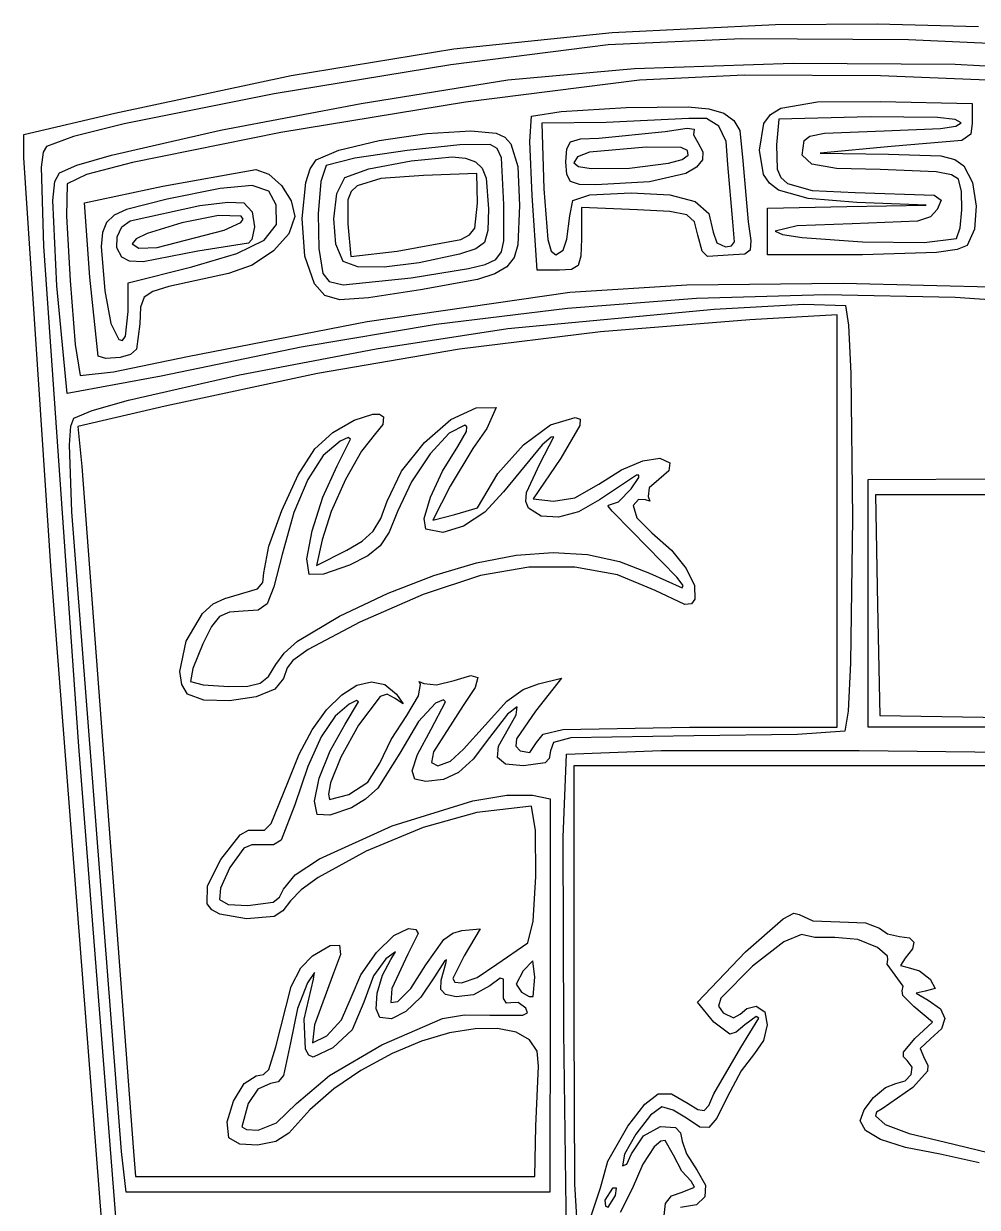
# Model space of a CAD drawing. Extents: x 5 to 81, y 4 to 104.
# Drawn here: x 4.9 to 48.3, y 50.1 to 104 of the extents above; entities that cross this region are included whole.
import ezdxf

# ---------------------------------------------------------------- set-up
doc = ezdxf.new("R2010")
doc.units = 0

msp = doc.modelspace()

# ---------------------------------------------------------------- linework, layer by layer
at = {"layer": 'Image'}
for p, q in [((24.45193, 102.857485), (31.661263, 103.613735)), ((31.661263, 103.613735), (39.097118, 103.975601)), ((39.097118, 103.975601), (43.739194, 104.010066)), ((43.739194, 104.010066), (48.34449, 103.887348)), ((31.483001, 103.040417), (24.317784, 102.137413)), ((37.57035, 103.32102), (31.483001, 103.040417)), ((45.157859, 103.274727), (37.57035, 103.32102)), ((52.791473, 102.938115), (45.157859, 103.274727)), ((17.043649, 101.649684), (24.45193, 102.857485)), ((24.317784, 102.137413), (16.27541, 100.813991)), ((26.914399, 101.449363), (32.677549, 101.96932)), ((32.677549, 101.96932), (39.90617, 102.215326)), ((39.90617, 102.215326), (47.280498, 102.169307)), ((47.280498, 102.169307), (53.480768, 101.813189)), ((9.010951, 99.933165), (17.043649, 101.649684)), ((20.234754, 100.381044), (26.914399, 101.449363)), ((32.911614, 101.443715), (24.982647, 100.439122)), ((37.669704, 101.666761), (32.911614, 101.443715)), ((43.880179, 101.634708), (37.669704, 101.666761)), ((50.372364, 101.374491), (43.880179, 101.634708)), ((16.27541, 100.813991), (9.441492, 99.447298)), ((13.827825, 99.15973), (20.234754, 100.381044)), ((24.982647, 100.439122), (16.578854, 99.060969)), ((39.34989, 100.162322), (41.017874, 100.454759)), ((41.017874, 100.454759), (43.879064, 100.468456)), ((43.879064, 100.468456), (48.062539, 100.368655)), ((48.062539, 100.368655), (48.063068, 99.486712)), ((4.865817, 98.961231), (9.010951, 99.933165)), ((27.909012, 98.648162), (27.991482, 99.799577)), ((27.991482, 99.799577), (29.347638, 100.004153)), ((29.347638, 100.004153), (32.304629, 100.192266)), ((32.304629, 100.192266), (35.131464, 100.225996)), ((35.131464, 100.225996), (36.072444, 100.127101)), ((36.072444, 100.127101), (36.750675, 99.927114)), ((36.750675, 99.927114), (37.205316, 99.608096)), ((38.571642, 99.468836), (38.868516, 99.873354)), ((38.868516, 99.873354), (39.34989, 100.162322)), ((43.406738, 99.76249), (39.261606, 99.6631)), ((46.483351, 99.742436), (43.406738, 99.76249)), ((47.280711, 99.647459), (46.483351, 99.742436)), ((9.441492, 99.447298), (7.129458, 98.865583)), ((31.389444, 99.512927), (28.456166, 99.486712)), ((28.456166, 99.486712), (28.553543, 96.488104)), ((35.162689, 99.694155), (31.389444, 99.512927)), ((34.072126, 99.104486), (35.085862, 99.256113)), ((35.085862, 99.256113), (35.398102, 99.209776)), ((35.967828, 99.694892), (35.162689, 99.694155)), ((35.398102, 99.209776), (35.370329, 98.951551)), ((36.52833, 99.349355), (35.967828, 99.694892)), ((36.850145, 98.650503), (36.52833, 99.349355)), ((37.205316, 99.608096), (37.475525, 99.152106)), ((38.379664, 98.251991), (38.571642, 99.468836)), ((39.261606, 99.6631), (39.149341, 98.493529)), ((44.053495, 99.133934), (46.615984, 99.231304)), ((46.615984, 99.231304), (47.310237, 99.345843)), ((47.55187, 99.497907), (47.280711, 99.647459)), ((47.310237, 99.345843), (47.55187, 99.497907)), ((48.063068, 99.486712), (47.999889, 98.977587)), ((4.865817, 97.897803), (4.865817, 98.961231)), ((7.129458, 98.865583), (5.901643, 98.414481)), ((8.860481, 98.026929), (13.827825, 99.15973)), ((16.578854, 99.060969), (9.825905, 97.694218)), ((19.219373, 98.255875), (21.054878, 98.684585)), ((21.054878, 98.684585), (23.217666, 99.006822)), ((23.217666, 99.006822), (25.235727, 99.133934)), ((25.235727, 99.133934), (26.388646, 99.017094)), ((26.388646, 99.017094), (26.775909, 98.834947)), ((26.775909, 98.834947), (27.057819, 98.538232)), ((28.014289, 96.183609), (27.909012, 98.648162)), ((29.774647, 98.632001), (30.223128, 98.764265)), ((30.223128, 98.764265), (31.059533, 98.796521)), ((31.059533, 98.796521), (34.072126, 99.104486)), ((35.370329, 98.951551), (35.566591, 98.593747)), ((36.939224, 97.591293), (36.850145, 98.650503)), ((37.475525, 99.152106), (37.619276, 97.757454)), ((40.315922, 98.017913), (40.4013, 98.692963)), ((40.4013, 98.692963), (40.669028, 98.893823)), ((40.669028, 98.893823), (41.33776, 99.030745)), ((41.33776, 99.030745), (44.053495, 99.133934)), ((47.586285, 98.693412), (44.368156, 98.40924)), ((47.999889, 98.977587), (47.586285, 98.693412)), ((5.748872, 98.163742), (5.666572, 97.481219)), ((5.901643, 98.414481), (5.748872, 98.163742)), ((18.18316, 97.809344), (19.219373, 98.255875)), ((22.32276, 98.233313), (19.946823, 97.878858)), ((24.726314, 98.487706), (22.32276, 98.233313)), ((26.114418, 98.509163), (24.726314, 98.487706)), ((26.433116, 98.327965), (26.114418, 98.509163)), ((26.622891, 97.900522), (26.433116, 98.327965)), ((27.057819, 98.538232), (27.367905, 97.50484)), ((29.560231, 97.722825), (29.593784, 98.313573)), ((29.593784, 98.313573), (29.774647, 98.632001)), ((30.635328, 98.153565), (30.0807, 97.949359)), ((33.214715, 98.393305), (30.635328, 98.153565)), ((34.811256, 98.364929), (33.214715, 98.393305)), ((35.101702, 98.235504), (34.811256, 98.364929)), ((35.126772, 98.014769), (35.101702, 98.235504)), ((35.566591, 98.593747), (35.797534, 98.17774)), ((35.797534, 98.17774), (35.775298, 97.802835)), ((38.563855, 97.136968), (38.379664, 98.251991)), ((39.149341, 98.493529), (39.176418, 97.384513)), ((44.368156, 98.40924), (41.130374, 98.119652)), ((41.130374, 98.119652), (44.24318, 98.06053)), ((6.117696, 79.09149), (4.865817, 97.897803)), ((6.499595, 97.224145), (7.281302, 97.569191)), ((7.281302, 97.569191), (8.860481, 98.026929)), ((9.825905, 97.694218), (7.732771, 97.135419)), ((17.912404, 97.404126), (18.18316, 97.809344)), ((19.946823, 97.878858), (18.641574, 97.557216)), ((20.583548, 97.400583), (22.509679, 97.770772)), ((22.509679, 97.770772), (24.373304, 97.943213)), ((24.373304, 97.943213), (24.992215, 97.891022)), ((24.992215, 97.891022), (25.438348, 97.724244)), ((25.438348, 97.724244), (25.738572, 97.426143)), ((26.738012, 95.769435), (26.622891, 97.900522)), ((29.593304, 97.138472), (29.560231, 97.722825)), ((29.560231, 97.722825), (29.560231, 97.722825)), ((30.0807, 97.949359), (29.913008, 97.666225)), ((29.913008, 97.666225), (30.129637, 97.505723)), ((32.452237, 97.436011), (34.236011, 97.655248)), ((34.236011, 97.655248), (34.850946, 97.821346)), ((34.850946, 97.821346), (35.126772, 98.014769)), ((35.126772, 98.014769), (35.126772, 98.014769)), ((35.775298, 97.802835), (35.510544, 97.473459)), ((37.155481, 94.988801), (36.939224, 97.591293)), ((37.619276, 97.757454), (37.854183, 94.988801)), ((40.752666, 97.615199), (40.315922, 98.017913)), ((41.87956, 97.420638), (40.752666, 97.615199)), ((44.24318, 98.06053), (46.631713, 97.985163)), ((46.631713, 97.985163), (47.270238, 97.817576)), ((47.270238, 97.817576), (47.682759, 97.541586)), ((5.666572, 97.481219), (5.763735, 93.875791)), ((6.287496, 96.825322), (6.499595, 97.224145)), ((7.732771, 97.135419), (6.849475, 96.72383)), ((11.200407, 96.609866), (15.442559, 97.370048)), ((15.442559, 97.370048), (16.032449, 97.161531)), ((16.032449, 97.161531), (16.606241, 96.635366)), ((17.714958, 96.778993), (17.912404, 97.404126)), ((18.641574, 97.557216), (18.400146, 96.816443)), ((19.485414, 97.000121), (20.583548, 97.400583)), ((23.077823, 97.094211), (21.134393, 96.951881)), ((25.50329, 97.193659), (23.077823, 97.094211)), ((25.539548, 95.842266), (25.50329, 97.193659)), ((25.738572, 97.426143), (25.919753, 96.979986)), ((27.367905, 97.50484), (27.443565, 95.724406)), ((29.761914, 96.821224), (29.593304, 97.138472)), ((30.129637, 97.505723), (30.702289, 97.419016)), ((30.702289, 97.419016), (32.452237, 97.436011)), ((35.013931, 97.194039), (33.367772, 96.802784)), ((35.510544, 97.473459), (35.013931, 97.194039)), ((38.828641, 96.740357), (38.563855, 97.136968)), ((39.176418, 97.384513), (39.345925, 97.008583)), ((43.864633, 97.370048), (41.87956, 97.420638)), ((46.422184, 97.262752), (43.864633, 97.370048)), ((47.110976, 97.125376), (46.422184, 97.262752)), ((47.429858, 96.929288), (47.110976, 97.125376)), ((47.682759, 97.541586), (48.077256, 96.777805)), ((6.198195, 95.961068), (6.287496, 96.825322)), ((6.849475, 96.72383), (6.823505, 95.249644)), ((7.630381, 95.849684), (11.200407, 96.609866)), ((13.817141, 96.505386), (11.392688, 96.013578)), ((15.2752, 96.635258), (13.817141, 96.505386)), ((16.036354, 96.389068), (15.2752, 96.635258)), ((16.606241, 96.635366), (17.040807, 95.94063)), ((17.54322, 95.136616), (17.714958, 96.778993)), ((18.400146, 96.816443), (18.281144, 95.354929)), ((19.123713, 96.270446), (19.485414, 97.000121)), ((20.05893, 96.63133), (19.777256, 96.359882)), ((21.134393, 96.951881), (20.05893, 96.63133)), ((25.919753, 96.979986), (26.032456, 95.576563)), ((28.553543, 96.488104), (28.732984, 94.178251)), ((30.170151, 96.690194), (29.761914, 96.821224)), ((30.922101, 96.664493), (30.170151, 96.690194)), ((33.367772, 96.802784), (30.922101, 96.664493)), ((39.239263, 96.434469), (38.828641, 96.740357)), ((39.345925, 97.008583), (39.651904, 96.732004)), ((39.651904, 96.732004), (40.77075, 96.417794)), ((47.568289, 96.36747), (47.429858, 96.929288)), ((48.077256, 96.777805), (48.242804, 95.707002)), ((6.368714, 92.078388), (6.198195, 95.961068)), ((11.392688, 96.013578), (9.543323, 95.548105)), ((16.370097, 95.752692), (16.036354, 96.389068)), ((18.987247, 95.127612), (19.123713, 96.270446)), ((19.629257, 95.990673), (19.623201, 94.888025)), ((19.777256, 96.359882), (19.629257, 95.990673)), ((28.253263, 92.783942), (28.014289, 96.183609)), ((29.736618, 95.253384), (29.86891, 95.958938)), ((29.86891, 95.958938), (30.654692, 96.210165)), ((30.654692, 96.210165), (32.533639, 96.311716)), ((32.533639, 96.311716), (34.292749, 96.220289)), ((34.292749, 96.220289), (35.444006, 95.91882)), ((40.59014, 96.045221), (39.239263, 96.434469)), ((42.80074, 95.869948), (40.59014, 96.045221)), ((40.77075, 96.417794), (42.727908, 96.323675)), ((42.727908, 96.323675), (46.326267, 96.202301)), ((46.326267, 96.202301), (46.64102, 95.98019)), ((46.64102, 95.98019), (46.462071, 95.547365)), ((47.592891, 95.527073), (47.568289, 96.36747)), ((7.877896, 92.464733), (7.630381, 95.849684)), ((9.543323, 95.548105), (8.987953, 95.294921)), ((9.716504, 95.028113), (12.893481, 95.723339)), ((12.893481, 95.723339), (14.166639, 95.875822)), ((14.166639, 95.875822), (14.886752, 95.844112)), ((14.886752, 95.844112), (15.269157, 95.449052)), ((15.269157, 95.449052), (15.371357, 94.761851)), ((16.379052, 94.860617), (16.370097, 95.752692)), ((17.040807, 95.94063), (17.213024, 95.226402)), ((25.412673, 94.696087), (25.539548, 95.842266)), ((26.032456, 95.576563), (26.00833, 94.596661)), ((26.72948, 94.115548), (26.738012, 95.769435)), ((27.443565, 95.724406), (27.368182, 93.932369)), ((32.821042, 95.533422), (30.265787, 95.637071)), ((30.265787, 95.637071), (30.265787, 94.210507)), ((34.29254, 95.456104), (32.821042, 95.533422)), ((35.072391, 95.30751), (34.29254, 95.456104)), ((35.444006, 95.91882), (36.07242, 95.366528)), ((38.73244, 95.606161), (42.348406, 95.678705)), ((38.73244, 94.547829), (38.73244, 95.606161)), ((42.348406, 95.678705), (45.964372, 95.751248)), ((45.964372, 95.751248), (42.80074, 95.869948)), ((46.462071, 95.547365), (46.160706, 95.209749)), ((47.513663, 94.711273), (47.592891, 95.527073)), ((48.242804, 95.707002), (48.166175, 94.646302)), ((6.823505, 95.249644), (6.977395, 92.316565)), ((8.634064, 94.962328), (8.44811, 94.500992)), ((8.987953, 95.294921), (8.634064, 94.962328)), ((9.335854, 94.761536), (9.716504, 95.028113)), ((12.062959, 94.943951), (10.49659, 94.452033)), ((13.739857, 95.271328), (12.062959, 94.943951)), ((14.763332, 95.241178), (13.739857, 95.271328)), ((13.992041, 94.601057), (14.751917, 94.950039)), ((14.751917, 94.950039), (14.856101, 95.106921)), ((14.856101, 95.106921), (14.763332, 95.241178)), ((17.213024, 95.226402), (16.945959, 94.442042)), ((17.674404, 93.417488), (17.54322, 95.136616)), ((18.281144, 95.354929), (18.303334, 93.764356)), ((19.082982, 93.965742), (18.987247, 95.127612)), ((19.623201, 94.888025), (19.764379, 93.407631)), ((29.604327, 94.195052), (29.736618, 95.253384)), ((35.410939, 94.981377), (35.072391, 95.30751)), ((35.558529, 94.37144), (35.410939, 94.981377)), ((36.07242, 95.366528), (36.263, 94.522631)), ((37.2395, 94.070009), (37.155481, 94.988801)), ((37.854183, 94.988801), (37.985472, 94.142242)), ((42.600578, 94.900606), (40.089292, 94.803919)), ((45.561708, 95.013711), (42.600578, 94.900606)), ((46.160706, 95.209749), (45.561708, 95.013711)), ((8.44811, 94.500992), (8.396545, 93.861577)), ((9.124895, 94.308326), (9.335854, 94.761536)), ((10.49659, 94.452033), (9.993588, 94.204679)), ((10.949965, 93.823792), (13.992041, 94.601057)), ((13.992041, 94.601057), (13.992041, 94.601057)), ((15.371357, 94.761851), (15.262122, 94.184453)), ((15.819855, 94.151369), (16.379052, 94.860617)), ((16.945959, 94.442042), (16.248987, 93.659803)), ((24.778698, 94.187814), (25.174551, 94.395868)), ((25.174551, 94.395868), (25.412673, 94.696087)), ((26.00833, 94.596661), (25.857876, 94.048667)), ((35.763937, 93.649901), (35.558529, 94.37144)), ((36.263, 94.522631), (36.42498, 94.035885)), ((38.732485, 93.489497), (38.73244, 94.547829)), ((40.089292, 94.803919), (39.085219, 94.562096)), ((39.085219, 94.562096), (39.423369, 94.40624)), ((39.423369, 94.40624), (40.318298, 94.268095)), ((47.340603, 94.223247), (47.513663, 94.711273)), ((48.166175, 94.646302), (47.834138, 93.91283)), ((5.763735, 93.875791), (7.357564, 71.088148)), ((8.396545, 93.861577), (8.562404, 91.851176)), ((9.114197, 93.800957), (9.124895, 94.308326)), ((9.33433, 93.371905), (9.114197, 93.800957)), ((9.993588, 94.204679), (9.8047, 93.988558)), ((9.8047, 93.988558), (10.10332, 93.783022)), ((10.10332, 93.783022), (10.949965, 93.823792)), ((15.100456, 94.016131), (12.794046, 93.643432)), ((14.57545, 93.539186), (15.819855, 94.151369)), ((15.262122, 94.184453), (15.100456, 94.016131)), ((19.417882, 93.178959), (19.082982, 93.965742)), ((21.872985, 93.646192), (24.778698, 94.187814)), ((24.778698, 94.187814), (24.778698, 94.187814)), ((25.857876, 94.048667), (25.463983, 93.750549)), ((26.622796, 93.619864), (26.72948, 94.115548)), ((27.368182, 93.932369), (27.196515, 93.354408)), ((28.732984, 94.178251), (28.890931, 93.654073)), ((29.439629, 93.696754), (29.604327, 94.195052)), ((29.604327, 94.195052), (29.604327, 94.195052)), ((30.265787, 94.210507), (30.240831, 93.425043)), ((36.42498, 94.035885), (36.832205, 93.842274)), ((36.832205, 93.842274), (37.103494, 93.891846)), ((37.103494, 93.891846), (37.2395, 94.070009)), ((37.985472, 94.142242), (37.956221, 93.694889)), ((40.318298, 94.268095), (43.061377, 94.074373)), ((43.061377, 94.074373), (45.880223, 94.039801)), ((45.880223, 94.039801), (47.340603, 94.223247)), ((47.340603, 94.223247), (47.340603, 94.223247)), ((47.834138, 93.91283), (47.378902, 93.727138)), ((9.687536, 93.191354), (9.33433, 93.371905)), ((9.33433, 93.371905), (9.33433, 93.371905)), ((12.794046, 93.643432), (10.307037, 93.17055)), ((12.528783, 92.938308), (14.57545, 93.539186)), ((16.248987, 93.659803), (15.278441, 93.013604)), ((18.114969, 92.156883), (17.674404, 93.417488)), ((18.303334, 93.764356), (18.485486, 92.636406)), ((19.764379, 93.407631), (21.872985, 93.646192)), ((24.709541, 93.520275), (22.873631, 93.116042)), ((25.463983, 93.750549), (24.709541, 93.520275)), ((25.884528, 93.039337), (26.362483, 93.277905)), ((26.362483, 93.277905), (26.622796, 93.619864)), ((27.196515, 93.354408), (26.866696, 92.929952)), ((28.890931, 93.654073), (29.105575, 93.489497)), ((29.105575, 93.489497), (29.439629, 93.696754)), ((30.240831, 93.425043), (30.115383, 92.997169)), ((36.001883, 93.401303), (35.763937, 93.649901)), ((37.191395, 93.489497), (36.001883, 93.401303)), ((37.710254, 93.519666), (37.191395, 93.489497)), ((37.956221, 93.694889), (37.710254, 93.519666)), ((43.071644, 93.489497), (38.732485, 93.489497)), ((46.435828, 93.5949), (43.071644, 93.489497)), ((47.378902, 93.727138), (46.435828, 93.5949)), ((9.628311, 92.210731), (12.528783, 92.938308)), ((10.307037, 93.17055), (9.687536, 93.191354)), ((15.278441, 93.013604), (14.190655, 92.637363)), ((20.083357, 92.936068), (19.417882, 93.178959)), ((19.417882, 93.178959), (19.417882, 93.178959)), ((21.283421, 92.918201), (20.083357, 92.936068)), ((22.873631, 93.116042), (21.283421, 92.918201)), ((22.504683, 92.440618), (25.124918, 92.853824)), ((25.124918, 92.853824), (25.884528, 93.039337)), ((26.866696, 92.929952), (26.327098, 92.615101)), ((29.259525, 92.783942), (28.253263, 92.783942)), ((29.813571, 92.819322), (29.259525, 92.783942)), ((30.115383, 92.997169), (29.813571, 92.819322)), ((6.977395, 92.316565), (7.212778, 89.402214)), ((8.251079, 88.862508), (7.877896, 92.464733)), ((9.628311, 90.909607), (9.628311, 92.210731)), ((14.190655, 92.637363), (11.480392, 92.043251)), ((18.485486, 92.636406), (18.779538, 92.263022)), ((18.779538, 92.263022), (19.417344, 92.112265)), ((19.417344, 92.112265), (22.504683, 92.440618)), ((22.504683, 92.440618), (22.504683, 92.440618)), ((25.526095, 92.365954), (22.933372, 91.889172)), ((26.327098, 92.615101), (25.526095, 92.365954)), ((35.07224, 92.121029), (42.187224, 92.196512)), ((42.187224, 92.196512), (49.515091, 92.016702)), ((6.840357, 87.168652), (6.368714, 92.078388)), ((8.562404, 91.851176), (8.839577, 90.359294)), ((10.75076, 91.819846), (10.354111, 91.548062)), ((11.480392, 92.043251), (10.75076, 91.819846)), ((18.573508, 91.63454), (18.114969, 92.156883)), ((18.114969, 92.156883), (18.114969, 92.156883)), ((19.256457, 91.430973), (18.573508, 91.63454)), ((20.501799, 90.442725), (29.736618, 91.778937)), ((22.933372, 91.889172), (20.573263, 91.523433)), ((29.736618, 91.778937), (35.07224, 92.121029)), ((41.374185, 91.656148), (35.512767, 91.492915)), ((47.286226, 91.538615), (41.374185, 91.656148)), ((10.189873, 91.098566), (10.157477, 90.342029)), ((10.354111, 91.548062), (10.189873, 91.098566)), ((20.573263, 91.523433), (19.256457, 91.430973)), ((35.512767, 91.492915), (29.629699, 91.045158)), ((36.309678, 91.012092), (40.39502, 91.23055)), ((40.39502, 91.23055), (42.286467, 91.180217)), ((42.286467, 91.180217), (42.433216, 90.278985)), ((53.321164, 91.144077), (47.286226, 91.538615)), ((9.498638, 89.777112), (9.628311, 90.909607)), ((9.628311, 90.909607), (9.628311, 90.909607)), ((29.629699, 91.045158), (23.652708, 90.309116)), ((26.914399, 90.133559), (36.309678, 91.012092)), ((41.907434, 90.754257), (37.938691, 90.516838)), ((41.907434, 81.362168), (41.907434, 90.754257)), ((8.839577, 90.359294), (9.193691, 89.630807)), ((10.157477, 90.342029), (10.000322, 89.195011)), ((12.332174, 88.856568), (20.501799, 90.442725)), ((23.652708, 90.309116), (17.509522, 89.28103)), ((20.919435, 89.199627), (26.914399, 90.133559)), ((37.938691, 90.516838), (31.128849, 89.983008)), ((42.433216, 90.278985), (42.536445, 88.073574)), ((9.193691, 89.630807), (9.360192, 89.587648)), ((9.360192, 89.587648), (9.498638, 89.777112)), ((31.128849, 89.983008), (24.714368, 89.194136)), ((7.212778, 89.402214), (7.431285, 87.984217)), ((9.730263, 88.951368), (9.267112, 88.81544)), ((10.000322, 89.195011), (9.730263, 88.951368)), ((17.509522, 89.28103), (11.127866, 87.957139)), ((14.692929, 88.014251), (20.919435, 89.199627)), ((24.714368, 89.194136), (18.253506, 88.085107)), ((8.601379, 88.759057), (8.251079, 88.862508)), ((8.251079, 88.862508), (8.251079, 88.862508)), ((9.267112, 88.81544), (8.601379, 88.759057)), ((8.951949, 88.159443), (12.332174, 88.856568)), ((11.127866, 87.957139), (6.840357, 87.168652)), ((7.431285, 87.984217), (8.951949, 88.159443)), ((9.635713, 86.867016), (14.692929, 88.014251)), ((18.253506, 88.085107), (11.304523, 86.590805)), ((42.536445, 88.073574), (42.614115, 81.489097)), ((7.983349, 86.398196), (9.635713, 86.867016)), ((7.14862, 86.047506), (7.983349, 86.398196)), ((11.304523, 86.590805), (7.336299, 85.667098)), ((24.320664, 85.982389), (25.467776, 86.513504)), ((25.467776, 86.513504), (26.385234, 86.538227)), ((26.385234, 86.538227), (25.950052, 85.569386)), ((7.008004, 85.675564), (7.14862, 86.047506)), ((18.949392, 85.389963), (19.911354, 85.959114)), ((19.911354, 85.959114), (20.763623, 86.234278)), ((20.763623, 86.234278), (21.071148, 86.225558)), ((21.223234, 85.759269), (20.88578, 85.349556)), ((21.071148, 86.225558), (21.258281, 86.100076)), ((21.258281, 86.100076), (21.223234, 85.759269)), ((23.117223, 84.942918), (24.320664, 85.982389)), ((24.949835, 85.728396), (24.245185, 85.360277)), ((25.050178, 85.652578), (24.949835, 85.728396)), ((27.628643, 84.836506), (28.857859, 85.741358)), ((28.857859, 85.741358), (29.977347, 86.079854)), ((30.199608, 85.707845), (29.321326, 84.229092)), ((29.977347, 86.079854), (30.214096, 85.998485)), ((30.214096, 85.998485), (30.199608, 85.707845)), ((6.947098, 84.837376), (7.008004, 85.675564)), ((7.336299, 85.667098), (7.521484, 83.845666)), ((18.125656, 84.642201), (18.949392, 85.389963)), ((19.647172, 85.165914), (19.285275, 84.999072)), ((19.751719, 85.089577), (19.647172, 85.165914)), ((20.88578, 85.349556), (20.246646, 84.547698)), ((24.245185, 85.360277), (23.373743, 84.418635)), ((24.64213, 84.758258), (25.02592, 85.445369)), ((25.02592, 85.445369), (25.050178, 85.652578)), ((25.950052, 85.569386), (25.321479, 84.670064)), ((28.365377, 83.965136), (29.005715, 85.190534)), ((28.885139, 85.17644), (28.482656, 84.83268)), ((29.005715, 85.190534), (28.885139, 85.17644)), ((7.064787, 81.781146), (6.947098, 84.837376)), ((17.372488, 83.458339), (18.125656, 84.642201)), ((19.285275, 84.999072), (18.508179, 84.344689)), ((19.148261, 83.875061), (19.751719, 85.089577)), ((22.077553, 83.626277), (23.117223, 84.942918)), ((23.941995, 83.625822), (24.64213, 84.758258)), ((25.321479, 84.670064), (24.285361, 82.948449)), ((26.461816, 83.524543), (27.628643, 84.836506)), ((28.482656, 84.83268), (26.712477, 82.688798)), ((18.508179, 84.344689), (17.802747, 83.257709)), ((20.246646, 84.547698), (19.521215, 83.257122)), ((23.373743, 84.418635), (22.525226, 83.147541)), ((29.321326, 84.229092), (28.071801, 82.377011)), ((32.082566, 83.690898), (33.05802, 84.101346)), ((33.05802, 84.101346), (33.841282, 84.22189)), ((33.841282, 84.22189), (34.294119, 84.010795)), ((7.521484, 83.845666), (9.874322, 52.655521)), ((18.49062, 82.440458), (19.148261, 83.875061)), ((21.421751, 82.263653), (22.077553, 83.626277)), ((23.397472, 82.447231), (23.941995, 83.625822)), ((27.76287, 82.653228), (28.365377, 83.965136)), ((31.053157, 83.032282), (32.082566, 83.690898)), ((34.239791, 83.639931), (33.793559, 83.258956)), ((34.294119, 84.010795), (34.239791, 83.639931)), ((16.617044, 81.839317), (17.372488, 83.458339)), ((17.802747, 83.257709), (17.1754, 81.750629)), ((19.521215, 83.257122), (18.871089, 81.800562)), ((22.525226, 83.147541), (21.889351, 81.791068)), ((25.529499, 81.964714), (26.461816, 83.524543)), ((29.964384, 82.420537), (31.053157, 83.032282)), ((32.773029, 83.452209), (31.083073, 82.324965)), ((32.530914, 82.824206), (32.873471, 83.350714)), ((32.881126, 83.45545), (32.773029, 83.452209)), ((32.873471, 83.350714), (32.881126, 83.45545)), ((33.793559, 83.258956), (33.352032, 82.870364)), ((43.318542, 83.245965), (60.785333, 83.340654)), ((43.318542, 77.608021), (43.318542, 83.245965)), ((24.285361, 82.948449), (23.501818, 81.403221)), ((26.712477, 82.688798), (25.873839, 81.762049)), ((27.728004, 82.245247), (27.76287, 82.653228)), ((31.948708, 82.234108), (32.530914, 82.824206)), ((33.352032, 82.870364), (33.309018, 82.481193)), ((33.309018, 82.481193), (33.374349, 82.269167)), ((60.882041, 82.5534), (43.651948, 82.5534)), ((43.651948, 82.5534), (43.749828, 77.526323)), ((18.001663, 80.915714), (18.49062, 82.440458)), ((21.136699, 81.481375), (21.421751, 82.263653)), ((23.109035, 81.481175), (23.397472, 82.447231)), ((24.501831, 81.654207), (25.529499, 81.964714)), ((27.85759, 81.950439), (27.728004, 82.245247)), ((28.43377, 81.583404), (27.85759, 81.950439)), ((28.071801, 82.377011), (28.986028, 82.266)), ((28.986028, 82.266), (29.964384, 82.420537)), ((31.083073, 82.324965), (30.138724, 81.781374)), ((31.475469, 82.041678), (31.500506, 82.08434)), ((31.668084, 81.804436), (31.475469, 82.041678)), ((31.500506, 82.08434), (31.948708, 82.234108)), ((32.863626, 82.340575), (32.624261, 82.067512)), ((32.624261, 82.067512), (32.790006, 81.505321)), ((33.179475, 82.320477), (32.863626, 82.340575)), ((33.374349, 82.269167), (33.179475, 82.320477)), ((9.315179, 52.655521), (7.064787, 81.781146)), ((16.03497, 80.211518), (16.617044, 81.839317)), ((17.1754, 81.750629), (16.632555, 79.835942)), ((18.871089, 81.800562), (18.457869, 80.500752)), ((20.780788, 80.903873), (21.136699, 81.481375)), ((21.889351, 81.791068), (21.512622, 80.85699)), ((23.177156, 80.986347), (23.109035, 81.481175)), ((23.501818, 81.403221), (24.501831, 81.654207)), ((25.873839, 81.762049), (24.901729, 81.119625)), ((29.224885, 81.530618), (28.43377, 81.583404)), ((30.138724, 81.781374), (29.224885, 81.530618)), ((32.566373, 80.901463), (31.668084, 81.804436)), ((32.790006, 81.505321), (33.466887, 80.825996)), ((42.614115, 81.489097), (42.52302, 74.904553)), ((17.767335, 79.634265), (18.001663, 80.915714)), ((20.286356, 80.449002), (20.780788, 80.903873)), ((21.512622, 80.85699), (21.103253, 80.227906)), ((23.951163, 80.836175), (23.177156, 80.986347)), ((24.901729, 81.119625), (23.951163, 80.836175)), ((34.605454, 78.809736), (32.566373, 80.901463)), ((41.907434, 71.97008), (41.907434, 81.362168)), ((18.457869, 80.500752), (18.204673, 79.330046)), ((19.585744, 80.034615), (20.286356, 80.449002)), ((33.466887, 80.825996), (34.367357, 80.035355)), ((15.801913, 79.001321), (16.03497, 80.211518)), ((16.632555, 79.835942), (16.264381, 78.357049)), ((18.204673, 79.330046), (19.585744, 80.034615)), ((21.103253, 80.227906), (20.541593, 79.769856)), ((25.484258, 79.452906), (27.291537, 79.806337)), ((27.291537, 79.806337), (28.97574, 79.935361)), ((28.97574, 79.935361), (30.544196, 79.840992)), ((30.544196, 79.840992), (32.004238, 79.524243)), ((34.367357, 80.035355), (35.041878, 79.198456)), ((17.873577, 78.929547), (17.767335, 79.634265)), ((19.707989, 79.348879), (18.524816, 78.940333)), ((20.541593, 79.769856), (19.707989, 79.348879)), ((23.546569, 78.874055), (25.484258, 79.452906)), ((27.870432, 79.260805), (25.673935, 78.885018)), ((29.964479, 79.26759), (27.870432, 79.260805)), ((31.901547, 78.910116), (29.964479, 79.26759)), ((32.004238, 79.524243), (33.363197, 78.986126)), ((8.424918, 49.392332), (6.117696, 79.09149)), ((15.751017, 78.567462), (15.801913, 79.001321)), ((18.524816, 78.940333), (17.873577, 78.929547)), ((21.471141, 78.068772), (23.546569, 78.874055)), ((25.673935, 78.885018), (23.062057, 78.008835)), ((33.627102, 78.193128), (31.901547, 78.910116)), ((33.363197, 78.986126), (34.845205, 78.320167)), ((34.895506, 78.426906), (34.605454, 78.809736)), ((35.041878, 79.198456), (35.421383, 78.421073)), ((14.020415, 77.831364), (15.517732, 78.280781)), ((15.517732, 78.280781), (15.751017, 78.567462)), ((16.264381, 78.357049), (15.954768, 77.591797)), ((34.9681, 77.563695), (33.627102, 78.193128)), ((34.845205, 78.320167), (34.895506, 78.426906)), ((35.421383, 78.421073), (35.436808, 77.808983)), ((13.49067, 77.592981), (14.020415, 77.831364)), ((19.250641, 77.036043), (21.471141, 78.068772)), ((23.062057, 78.008835), (20.169544, 76.750824)), ((35.436808, 77.808983), (35.271719, 77.585441)), ((12.26697, 75.893713), (13.006947, 77.15233)), ((13.006947, 77.15233), (13.49067, 77.592981)), ((14.231467, 77.213225), (13.786432, 77.007829)), ((14.865718, 77.26174), (14.231467, 77.213225)), ((15.54234, 77.305068), (14.865718, 77.26174)), ((15.954768, 77.591797), (15.54234, 77.305068)), ((35.271719, 77.585441), (34.9681, 77.563695)), ((43.318542, 71.97008), (43.318542, 77.608021)), ((43.749828, 77.526323), (43.847708, 72.499246)), ((13.41977, 76.555775), (13.02064, 75.767283)), ((13.786432, 77.007829), (13.41977, 76.555775)), ((17.338342, 75.890515), (19.250641, 77.036043)), ((20.169544, 76.750824), (17.825805, 75.507233)), ((11.979299, 74.514504), (12.26697, 75.893713)), ((13.02064, 75.767283), (12.57551, 74.649151)), ((16.728062, 75.347689), (17.338342, 75.890515)), ((17.825805, 75.507233), (17.118914, 75.014671)), ((16.347594, 74.824235), (16.728062, 75.347689)), ((17.118914, 75.014671), (16.860245, 74.674306)), ((12.060957, 73.923113), (11.979299, 74.514504)), ((12.57551, 74.649151), (12.467379, 74.059479)), ((16.015258, 74.279313), (16.347594, 74.824235)), ((16.347594, 74.824235), (16.347594, 74.824235)), ((16.860245, 74.674306), (16.696958, 74.184839)), ((42.52302, 74.904553), (42.415293, 72.69906)), ((12.322747, 73.473695), (12.060957, 73.923113)), ((12.467379, 74.059479), (13.03306, 73.90166)), ((13.03306, 73.90166), (14.207941, 73.821815)), ((15.079473, 73.840905), (15.637232, 73.97247)), ((15.637232, 73.97247), (16.015258, 74.279313)), ((16.696958, 74.184839), (16.304375, 73.711804)), ((19.347924, 73.443619), (20.037893, 73.879356)), ((20.037893, 73.879356), (20.702706, 74.044172)), ((20.702706, 74.044172), (21.314178, 73.915153)), ((21.314178, 73.915153), (21.844127, 73.469385)), ((22.852321, 73.394879), (22.930398, 73.923375)), ((22.930398, 73.923375), (22.875151, 74.049475)), ((22.875151, 74.049475), (23.09244, 73.96439)), ((23.09244, 73.96439), (23.665107, 73.905359)), ((23.665107, 73.905359), (24.464281, 74.094092)), ((24.464281, 74.094092), (25.233219, 74.322433)), ((25.233219, 74.322433), (25.55137, 74.229391)), ((25.55137, 74.229391), (25.429313, 73.786024)), ((27.610564, 73.685179), (28.312119, 73.954781)), ((29.357058, 74.200779), (28.168197, 72.699721)), ((28.312119, 73.954781), (29.357058, 74.200779)), ((13.063892, 73.207316), (12.322747, 73.473695)), ((12.322747, 73.473695), (12.322747, 73.473695)), ((14.207941, 73.821815), (15.079473, 73.840905)), ((15.452955, 73.350185), (14.240045, 73.174084)), ((16.304375, 73.711804), (15.452955, 73.350185)), ((18.660983, 72.759875), (19.347924, 73.443619)), ((21.093281, 73.37686), (20.120281, 72.066545)), ((21.416483, 73.477648), (21.093281, 73.37686)), ((21.753017, 73.301266), (21.416483, 73.477648)), ((21.844127, 73.469385), (22.152324, 73.029183)), ((22.314484, 72.512499), (22.852321, 73.394879)), ((25.429313, 73.786024), (24.877629, 72.963388)), ((26.873238, 73.155527), (27.610564, 73.685179)), ((14.240045, 73.174084), (13.063892, 73.207316)), ((19.682634, 73.02851), (19.04505, 72.479672)), ((19.507633, 72.115222), (20.117523, 73.123833)), ((20.025272, 73.185965), (19.682634, 73.02851)), ((20.117523, 73.123833), (20.025272, 73.185965)), ((22.152324, 73.029183), (21.753017, 73.301266)), ((23.622189, 73.060088), (22.849526, 72.238316)), ((23.418877, 71.880572), (24.072701, 73.129641)), ((24.877629, 72.963388), (23.521089, 70.857916)), ((23.978643, 73.219983), (23.622189, 73.060088)), ((24.072701, 73.129641), (23.978643, 73.219983)), ((24.889383, 70.965025), (26.873238, 73.155527)), ((27.337152, 72.899629), (26.893906, 72.564459)), ((27.297111, 72.536641), (27.337152, 72.899629)), ((18.005251, 71.851039), (18.660983, 72.759875)), ((19.04505, 72.479672), (18.418696, 71.526087)), ((21.596801, 71.405524), (22.314484, 72.512499)), ((22.849526, 72.238316), (21.990126, 70.796829)), ((26.893906, 72.564459), (26.078704, 71.508153)), ((26.950369, 71.914399), (27.297111, 72.536641)), ((28.168197, 72.699721), (27.315318, 71.437329)), ((42.415293, 72.69906), (42.266703, 71.797712)), ((43.847708, 72.499246), (50.638673, 72.403435)), ((17.408914, 70.740025), (18.005251, 71.851039)), ((18.817687, 70.896158), (19.507633, 72.115222)), ((20.120281, 72.066545), (19.309334, 70.601389)), ((22.794393, 70.723575), (23.418877, 71.880572)), ((26.48863, 71.115479), (26.950369, 71.914399)), ((28.522142, 71.66248), (29.419497, 71.869449)), ((29.419497, 71.869449), (35.193299, 71.97008)), ((35.193299, 71.97008), (41.907434, 71.97008)), ((42.266703, 71.797712), (40.103117, 71.646569)), ((50.000493, 71.97008), (43.318542, 71.97008)), ((18.418696, 71.526087), (17.808625, 70.177163)), ((21.086326, 70.337047), (21.596801, 71.405524)), ((26.078704, 71.508153), (25.331896, 70.520364)), ((27.315318, 71.437329), (27.281176, 71.109612)), ((27.910877, 70.825583), (28.223484, 71.278915)), ((28.223484, 71.278915), (28.522142, 71.66248)), ((28.997281, 71.280313), (28.854663, 70.89495)), ((29.779385, 71.486212), (28.997281, 71.280313)), ((35.38755, 71.583704), (29.779385, 71.486212)), ((40.103117, 71.646569), (35.38755, 71.583704)), ((7.357564, 71.088148), (9.189086, 47.937568)), ((16.900155, 69.449747), (17.408914, 70.740025)), ((18.326296, 69.648545), (18.817687, 70.896158)), ((21.990126, 70.796829), (20.989665, 69.200568)), ((22.551782, 69.99271), (22.794393, 70.723575)), ((23.521089, 70.857916), (23.435892, 70.364426)), ((24.295708, 70.429099), (24.889383, 70.965025)), ((26.437327, 70.587396), (26.48863, 71.115479)), ((27.281176, 71.109612), (27.473571, 70.893206)), ((27.473571, 70.893206), (27.910877, 70.825583)), ((28.854663, 70.89495), (28.800886, 70.554471)), ((29.428161, 66.9699), (29.578078, 70.7464)), ((29.578078, 70.7464), (33.899934, 70.907364)), ((33.899934, 70.907364), (42.908057, 70.918219)), ((42.908057, 70.918219), (51.85538, 70.805812)), ((17.808625, 70.177163), (17.219887, 68.442308)), ((19.309334, 70.601389), (18.844549, 69.443492)), ((20.54172, 69.466974), (21.086326, 70.337047)), ((23.435892, 70.364426), (23.730445, 70.206193)), ((23.730445, 70.206193), (24.295708, 70.429099)), ((25.331896, 70.520364), (24.67031, 69.905183)), ((26.809938, 70.295762), (26.437327, 70.587396)), ((27.619941, 70.206193), (26.809938, 70.295762)), ((28.608364, 70.343584), (27.619941, 70.206193)), ((28.800886, 70.554471), (28.608364, 70.343584)), ((42.802402, 70.206193), (29.913008, 70.206193)), ((29.913008, 70.206193), (29.913008, 58.608895)), ((55.691798, 70.206193), (42.802402, 70.206193)), ((18.105345, 68.603724), (18.326296, 69.648545)), ((22.683343, 69.610793), (22.551782, 69.99271)), ((23.181372, 69.50064), (22.683343, 69.610793)), ((23.988588, 69.589609), (23.181372, 69.50064)), ((24.67031, 69.905183), (23.988588, 69.589609)), ((16.143688, 67.580501), (16.900155, 69.449747)), ((18.844549, 69.443492), (18.741039, 68.918643)), ((19.674842, 68.900192), (20.54172, 69.466974)), ((20.989665, 69.200568), (20.437403, 68.689383)), ((18.226721, 67.993041), (18.105345, 68.603724)), ((18.741039, 68.918643), (18.797117, 68.684421)), ((18.797117, 68.684421), (19.674842, 68.900192)), ((20.437403, 68.689383), (19.794899, 68.306473)), ((21.645225, 67.488182), (25.314401, 68.614886)), ((25.314401, 68.614886), (26.874522, 68.882184)), ((26.874522, 68.882184), (28.033423, 68.869826)), ((28.033423, 68.869826), (28.842799, 68.715103)), ((28.842799, 68.715103), (28.835073, 59.759273)), ((17.219887, 68.442308), (16.585939, 66.829958)), ((18.808699, 67.963786), (18.226721, 67.993041)), ((19.794899, 68.306473), (18.808699, 67.963786)), ((25.497719, 68.088478), (23.06075, 67.398169)), ((27.984679, 68.371566), (25.497719, 68.088478)), ((28.171544, 67.261378), (27.984679, 68.371566)), ((15.825527, 67.283862), (16.143688, 67.580501)), ((18.335345, 65.983441), (21.645225, 67.488182)), ((23.06075, 67.398169), (20.469216, 66.322804)), ((13.842305, 65.942242), (14.730951, 67.076747)), ((14.730951, 67.076747), (15.098776, 67.281063)), ((15.098776, 67.281063), (15.458879, 67.279211)), ((15.458879, 67.279211), (15.825527, 67.283862)), ((28.189031, 65.173877), (28.171544, 67.261378)), ((29.464532, 58.135469), (29.428161, 66.9699)), ((14.885528, 66.469146), (14.250478, 65.586407)), ((15.253748, 66.613988), (14.885528, 66.469146)), ((15.727274, 66.610745), (15.253748, 66.613988)), ((16.235048, 66.607995), (15.727274, 66.610745)), ((16.585939, 66.829958), (16.235048, 66.607995)), ((20.469216, 66.322804), (18.273503, 65.123861)), ((13.239294, 64.748034), (13.842305, 65.942242)), ((17.224345, 65.243596), (18.335345, 65.983441)), ((14.250478, 65.586407), (13.823314, 64.641383)), ((16.694214, 64.59439), (17.224345, 65.243596)), ((13.217327, 63.936104), (13.239294, 64.748034)), ((18.273503, 65.123861), (17.496075, 64.559758)), ((28.063832, 63.132298), (28.189031, 65.173877)), ((13.823314, 64.641383), (13.778231, 64.121589)), ((16.225599, 64.006217), (16.51701, 64.232584)), ((16.51701, 64.232584), (16.694214, 64.59439)), ((17.496075, 64.559758), (17.023998, 64.062814)), ((13.431479, 63.656748), (13.217327, 63.936104)), ((13.799586, 63.452866), (13.431479, 63.656748)), ((13.778231, 64.121589), (14.174798, 63.901652)), ((14.174798, 63.901652), (15.072587, 63.856201)), ((15.072587, 63.856201), (16.225599, 64.006217)), ((16.668774, 63.608957), (16.277386, 63.346828)), ((17.023998, 64.062814), (16.668774, 63.608957)), ((15.009254, 63.244731), (13.799586, 63.452866)), ((16.277386, 63.346828), (15.009254, 63.244731)), ((27.822638, 62.159877), (28.063832, 63.132298)), ((37.737023, 61.745035), (39.454439, 63.252793)), ((39.454439, 63.252793), (39.934959, 63.505582)), ((39.934959, 63.505582), (40.183816, 63.438472)), ((40.183816, 63.438472), (40.806199, 63.149721)), ((40.806199, 63.149721), (42.025379, 63.102711)), ((42.025379, 63.102711), (43.205656, 63.060275)), ((21.717381, 62.489827), (22.394296, 62.797869)), ((22.828641, 62.581878), (22.365027, 61.638932)), ((22.394296, 62.797869), (22.723015, 62.753089)), ((22.723015, 62.753089), (22.828641, 62.581878)), ((23.998009, 62.306858), (24.403821, 62.600317)), ((24.403821, 62.600317), (24.823407, 62.7191)), ((24.823407, 62.7191), (25.64976, 62.787489)), ((25.64976, 62.787489), (24.924319, 61.557959)), ((40.287784, 62.532338), (39.476701, 62.204002)), ((40.888126, 62.397679), (40.287784, 62.532338)), ((43.205656, 63.060275), (43.832733, 62.822306)), ((43.832733, 62.822306), (44.198521, 62.555899)), ((44.198521, 62.555899), (44.750598, 62.445092)), ((18.024072, 61.562054), (18.817916, 62.026194)), ((18.817916, 62.026194), (19.240786, 62.048061)), ((19.240786, 62.048061), (19.291365, 61.628761)), ((20.933067, 61.714674), (21.717381, 62.489827)), ((23.174692, 61.145302), (23.998009, 62.306858)), ((26.409468, 61.176628), (27.822638, 62.159877)), ((39.476701, 62.204002), (38.05292, 61.089342)), ((41.805228, 62.399163), (40.888126, 62.397679)), ((42.845181, 62.305537), (41.805228, 62.399163)), ((43.740885, 61.942186), (42.845181, 62.305537)), ((44.750598, 62.445092), (45.207483, 62.377538)), ((45.207483, 62.377538), (45.405398, 62.182633)), ((45.405398, 62.182633), (45.341263, 61.872013)), ((17.489866, 61.014408), (18.024072, 61.562054)), ((19.291365, 61.628761), (18.968337, 60.769401)), ((20.226997, 60.695866), (20.933067, 61.714674)), ((21.799484, 61.739478), (21.350827, 61.425678)), ((21.583189, 61.38676), (21.799484, 61.739478)), ((22.365027, 61.638932), (21.636405, 60.066065)), ((24.924319, 61.557959), (24.413129, 60.526984)), ((35.557569, 59.444565), (37.737023, 61.745035)), ((44.209994, 61.549916), (43.740885, 61.942186)), ((44.224305, 61.38676), (44.209994, 61.549916)), ((45.011998, 61.457317), (44.792803, 61.122178)), ((45.341263, 61.872013), (45.011998, 61.457317)), ((17.040983, 60.163554), (17.489866, 61.014408)), ((21.350827, 61.425678), (20.800322, 60.645295)), ((21.201234, 60.672883), (21.583189, 61.38676)), ((22.489599, 60.078436), (23.174692, 61.145302)), ((24.030254, 61.323263), (23.580896, 60.603904)), ((23.875304, 60.458333), (24.086764, 61.210371)), ((24.115915, 61.380798), (24.030254, 61.323263)), ((24.086764, 61.210371), (24.115915, 61.380798)), ((25.520922, 60.577587), (26.409468, 61.176628)), ((28.055331, 61.330111), (27.608762, 60.878398)), ((28.137902, 60.593011), (28.055331, 61.330111)), ((38.05292, 61.089342), (36.616673, 59.633015)), ((44.193244, 61.179503), (44.224305, 61.38676)), ((44.553264, 60.681205), (44.193244, 61.179503)), ((44.792803, 61.122178), (45.145191, 61.033984)), ((45.145191, 61.033984), (45.667244, 60.878541)), ((17.640513, 58.673005), (18.06944, 60.504818)), ((18.115519, 60.795906), (17.787193, 60.328428)), ((18.06944, 60.504818), (18.115519, 60.795906)), ((18.968337, 60.769401), (18.109627, 58.419359)), ((19.784816, 59.656861), (20.226997, 60.695866)), ((20.800322, 60.645295), (20.353992, 59.457498)), ((20.965348, 59.859506), (21.201234, 60.672883)), ((23.580896, 60.603904), (22.952188, 59.68321)), ((23.862007, 60.024917), (23.875304, 60.458333)), ((24.413129, 60.526984), (24.498487, 60.364464)), ((24.800159, 60.328428), (25.520922, 60.577587)), ((26.563892, 60.550306), (26.087646, 60.201987)), ((26.722333, 60.494917), (26.563892, 60.550306)), ((26.720754, 59.621823), (26.722333, 60.494917)), ((27.608762, 60.878398), (27.287941, 60.27685)), ((28.072285, 59.702061), (28.137902, 60.593011)), ((28.137902, 60.593011), (28.137902, 60.593011)), ((44.910435, 60.179461), (44.553264, 60.681205)), ((45.667244, 60.878541), (46.140886, 60.504818)), ((46.140886, 60.504818), (46.371429, 60.071509)), ((16.3448, 57.418015), (17.040983, 60.163554)), ((17.787193, 60.328428), (17.341019, 59.161508)), ((20.913833, 59.149626), (20.965348, 59.859506)), ((21.636405, 60.066065), (21.581021, 59.440993)), ((21.911897, 59.477724), (22.489599, 60.078436)), ((24.079959, 59.80441), (23.862007, 60.024917)), ((24.498487, 60.364464), (24.800159, 60.328428)), ((26.087646, 60.201987), (25.349753, 59.789642)), ((27.287941, 60.27685), (27.531787, 59.913663)), ((27.531787, 59.913663), (27.890113, 59.70223)), ((44.872523, 59.963915), (44.910435, 60.179461)), ((44.896002, 59.748324), (44.872523, 59.963915)), ((45.919499, 59.951776), (45.513692, 59.865022)), ((45.513692, 59.865022), (46.052693, 59.545088)), ((46.371429, 60.071509), (45.919499, 59.951776)), ((19.33338, 58.652583), (19.784816, 59.656861)), ((20.353992, 59.457498), (19.824959, 58.184922)), ((21.581021, 59.440993), (21.911897, 59.477724)), ((22.952188, 59.68321), (22.268452, 59.023397)), ((24.562245, 59.691095), (24.079959, 59.80441)), ((25.349753, 59.789642), (24.562245, 59.691095)), ((26.852533, 59.410868), (26.720754, 59.621823)), ((27.050815, 59.421782), (26.852533, 59.410868)), ((27.37865, 59.429922), (27.050815, 59.421782)), ((27.727584, 59.178019), (27.37865, 59.429922)), ((27.890113, 59.70223), (28.072285, 59.702061)), ((28.835073, 59.759273), (28.827347, 50.80344)), ((36.291826, 58.535841), (35.557569, 59.444565)), ((36.616673, 59.633015), (36.514288, 59.261132)), ((45.400773, 59.246474), (44.896002, 59.748324)), ((46.052693, 59.545088), (46.609533, 59.152183)), ((17.341019, 59.161508), (17.016624, 57.594405)), ((21.084987, 58.746238), (20.913833, 59.149626)), ((22.268452, 59.023397), (21.616961, 58.689421)), ((23.936843, 58.700948), (24.942088, 58.867212)), ((24.942088, 58.867212), (26.091863, 58.854592)), ((26.091863, 58.854592), (27.60107, 58.855217)), ((27.60107, 58.855217), (27.811099, 58.971193)), ((27.811099, 58.971193), (27.727584, 59.178019)), ((36.514288, 59.261132), (36.725671, 58.972504)), ((36.725671, 58.972504), (37.183497, 58.730547)), ((37.183497, 58.730547), (37.487133, 58.900188)), ((37.487133, 58.900188), (37.797919, 59.161436)), ((38.215309, 58.802486), (37.702935, 58.414128)), ((37.797919, 59.161436), (38.224094, 59.270096)), ((38.349838, 58.727219), (38.215309, 58.802486)), ((38.224094, 59.270096), (38.611499, 59.016698)), ((38.611499, 59.016698), (38.721906, 58.414229)), ((46.248286, 58.540768), (45.400773, 59.246474)), ((46.609533, 59.152183), (46.814307, 58.704039)), ((17.699997, 57.31256), (17.640513, 58.673005)), ((18.109627, 58.419359), (18.015297, 57.601416)), ((18.677684, 57.924178), (19.33338, 58.652583)), ((21.616961, 58.689421), (21.084987, 58.746238)), ((21.17771, 57.507746), (23.936843, 58.700948)), ((25.422318, 58.24236), (24.255112, 58.05293)), ((26.446325, 58.250217), (25.422318, 58.24236)), ((27.286853, 58.08001), (26.446325, 58.250217)), ((29.913008, 58.608895), (29.949825, 51.163916)), ((37.017885, 57.993893), (36.291826, 58.535841)), ((37.702935, 58.414128), (37.308804, 58.088631)), ((37.52205, 57.392914), (38.349838, 58.727219)), ((38.721906, 58.414229), (38.563869, 57.699278)), ((45.454359, 57.801116), (46.248286, 58.540768)), ((46.664807, 58.237227), (46.158822, 57.788318)), ((46.814307, 58.704039), (46.664807, 58.237227)), ((18.015297, 57.601416), (18.677684, 57.924178)), ((19.824959, 58.184922), (18.947424, 57.36852)), ((22.984985, 57.678422), (21.652216, 57.115327)), ((24.255112, 58.05293), (22.984985, 57.678422)), ((27.903623, 57.735246), (27.286853, 58.08001)), ((28.256356, 57.219431), (27.903623, 57.735246)), ((29.633563, 45.699179), (29.464532, 58.135469)), ((37.308804, 58.088631), (37.017885, 57.993893)), ((38.563869, 57.699278), (38.145942, 57.108435)), ((44.938546, 57.168556), (45.454359, 57.801116)), ((46.158822, 57.788318), (45.696152, 57.345286)), ((16.02492, 56.38906), (16.3448, 57.418015)), ((17.016624, 57.594405), (16.693786, 56.104114)), ((17.844969, 57.033809), (17.699997, 57.31256)), ((18.947424, 57.36852), (18.04706, 56.947789)), ((18.794852, 56.115375), (21.17771, 57.507746)), ((28.304772, 56.536073), (28.256356, 57.219431)), ((36.288217, 55.279161), (37.52205, 57.392914)), ((44.935147, 56.95785), (44.938546, 57.168556)), ((45.696152, 57.345286), (45.882775, 56.862978)), ((18.04706, 56.947789), (17.844969, 57.033809)), ((21.652216, 57.115327), (20.22442, 56.341157)), ((38.145942, 57.108435), (37.536465, 56.32607)), ((45.093018, 56.794113), (44.935147, 56.95785)), ((45.320423, 56.497548), (45.093018, 56.794113)), ((45.882775, 56.862978), (46.043143, 56.583547)), ((14.908217, 55.749022), (15.460508, 56.0951)), ((15.460508, 56.0951), (15.782497, 56.163994)), ((15.782497, 56.163994), (16.02492, 56.38906)), ((16.693786, 56.104114), (16.451432, 55.820118)), ((17.297162, 54.836458), (18.794852, 56.115375)), ((20.22442, 56.341157), (18.986738, 55.496757)), ((28.193218, 53.802049), (28.304772, 56.536073)), ((37.536465, 56.32607), (36.894716, 55.124962)), ((45.015016, 55.862591), (45.276937, 56.150687)), ((45.276937, 56.150687), (45.320423, 56.497548)), ((46.021825, 56.304665), (45.359355, 55.56282)), ((46.043143, 56.583547), (46.021825, 56.304665)), ((14.414988, 54.937615), (14.908217, 55.749022)), ((16.10531, 55.742324), (15.523352, 55.490613)), ((16.451432, 55.820118), (16.10531, 55.742324)), ((43.573113, 55.108865), (44.105037, 55.557622)), ((45.359355, 55.56282), (43.959711, 54.588993)), ((44.105037, 55.557622), (44.58712, 55.742324)), ((44.58712, 55.742324), (45.015016, 55.862591)), ((15.523352, 55.490613), (15.087626, 54.837415)), ((18.986738, 55.496757), (17.902374, 54.553803)), ((33.146449, 54.810366), (33.756185, 55.280734)), ((33.756185, 55.280734), (34.365268, 55.271186)), ((34.365268, 55.271186), (35.127187, 54.839754)), ((36.060914, 54.740346), (36.288217, 55.279161)), ((36.894716, 55.124962), (36.437539, 54.172528)), ((43.142854, 54.554073), (43.573113, 55.108865)), ((14.13193, 54.00112), (14.414988, 54.937615)), ((15.087626, 54.837415), (14.79883, 53.77759)), ((16.378059, 53.955749), (17.297162, 54.836458)), ((17.902374, 54.553803), (16.934532, 53.48397)), ((17.297162, 54.836458), (17.297162, 54.836458)), ((32.382573, 53.802049), (33.146449, 54.810366)), ((33.931293, 54.683992), (33.405839, 54.304261)), ((34.438233, 54.531845), (33.931293, 54.683992)), ((35.049048, 54.166044), (34.438233, 54.531845)), ((35.127187, 54.839754), (35.573086, 54.555722)), ((35.573086, 54.555722), (35.853433, 54.510893)), ((35.853433, 54.510893), (36.060914, 54.740346)), ((42.965766, 54.051265), (43.142854, 54.554073)), ((43.706277, 54.443812), (43.652573, 54.273306)), ((43.959711, 54.588993), (43.706277, 54.443812)), ((14.210153, 53.279778), (14.13193, 54.00112)), ((15.53733, 53.62567), (16.378059, 53.955749)), ((33.405839, 54.304261), (32.742645, 53.447128)), ((35.65471, 53.76581), (35.049048, 54.166044)), ((36.437539, 54.172528), (36.070872, 53.743725)), ((43.197542, 53.604533), (42.965766, 54.051265)), ((43.652573, 54.273306), (44.096157, 53.881606)), ((14.79883, 53.77759), (15.018652, 53.644769)), ((15.018652, 53.644769), (15.53733, 53.62567)), ((16.934532, 53.48397), (16.34465, 53.108921)), ((28.14912, 51.508996), (28.193218, 53.802049)), ((31.465681, 52.214551), (32.382573, 53.802049)), ((32.742645, 53.447128), (32.224354, 52.535685)), ((32.550519, 52.541116), (33.088844, 53.367867)), ((33.088844, 53.367867), (33.860081, 53.793146)), ((33.860081, 53.793146), (34.55188, 53.737943)), ((34.55188, 53.737943), (34.770381, 53.50547)), ((34.770381, 53.50547), (34.851891, 53.123248)), ((36.070872, 53.743725), (35.65471, 53.76581)), ((43.886767, 53.19863), (43.197542, 53.604533)), ((44.096157, 53.881606), (45.194054, 53.464479)), ((45.194054, 53.464479), (46.84986, 53.072509)), ((14.711382, 52.986508), (14.210153, 53.279778)), ((15.513241, 52.936328), (14.711382, 52.986508)), ((16.34465, 53.108921), (15.513241, 52.936328)), ((33.579051, 52.856662), (33.060627, 52.072571)), ((33.877244, 53.117005), (33.579051, 52.856662)), ((34.085867, 53.158022), (33.877244, 53.117005)), ((34.462978, 52.486304), (34.085867, 53.158022)), ((34.851891, 53.123248), (35.054233, 52.540594)), ((45.024288, 52.837399), (43.886767, 53.19863)), ((46.600951, 52.524685), (45.024288, 52.837399)), ((46.84986, 53.072509), (48.794132, 52.60856)), ((9.533219, 50.80344), (9.315179, 52.655521)), ((9.874322, 52.655521), (9.954777, 51.508996)), ((32.224354, 52.535685), (32.133608, 51.993021)), ((32.332149, 52.077951), (32.550519, 52.541116)), ((34.841882, 51.761123), (34.462978, 52.486304)), ((35.054233, 52.540594), (35.540712, 51.786781)), ((48.372294, 52.129063), (46.600951, 52.524685)), ((31.129852, 50.991159), (31.465681, 52.214551)), ((32.133608, 51.993021), (32.332149, 52.077951)), ((33.060627, 52.072571), (32.570273, 50.943484)), ((35.26767, 51.293747), (34.841882, 51.761123)), ((35.540712, 51.786781), (35.907933, 51.11755)), ((9.954777, 51.508996), (19.051947, 51.508996)), ((19.051947, 51.508996), (28.14912, 51.508996)), ((35.415017, 51.02806), (35.26767, 51.293747)), ((19.180291, 50.80344), (9.533219, 50.80344)), ((28.827347, 50.80344), (19.180291, 50.80344)), ((29.949825, 51.163916), (30.196535, 46.962376)), ((30.666277, 49.578716), (31.129852, 50.991159)), ((31.672853, 50.977332), (31.324116, 50.429844)), ((31.862345, 50.97543), (31.672853, 50.977332)), ((31.811499, 50.645376), (31.862345, 50.97543)), ((32.570273, 50.943484), (32.033271, 49.879919)), ((34.366683, 50.631043), (34.848457, 50.803813)), ((34.848457, 50.803813), (35.415017, 51.02806)), ((35.907933, 51.11755), (35.889857, 50.582031)), ((31.324116, 50.429844), (31.36729, 50.163498)), ((31.36729, 50.163498), (31.479861, 50.118133)), ((31.479861, 50.118133), (31.811499, 50.645376)), ((31.811499, 50.645376), (31.811499, 50.645376)), ((33.874876, 48.319305), (34.090607, 50.278745)), ((34.090607, 50.278745), (34.366683, 50.631043)), ((35.507364, 50.226663), (34.781335, 50.097887)), ((35.889857, 50.582031), (35.507364, 50.226663))]:
    msp.add_line(p, q, dxfattribs=at)

doc.saveas('drawing.dxf')
